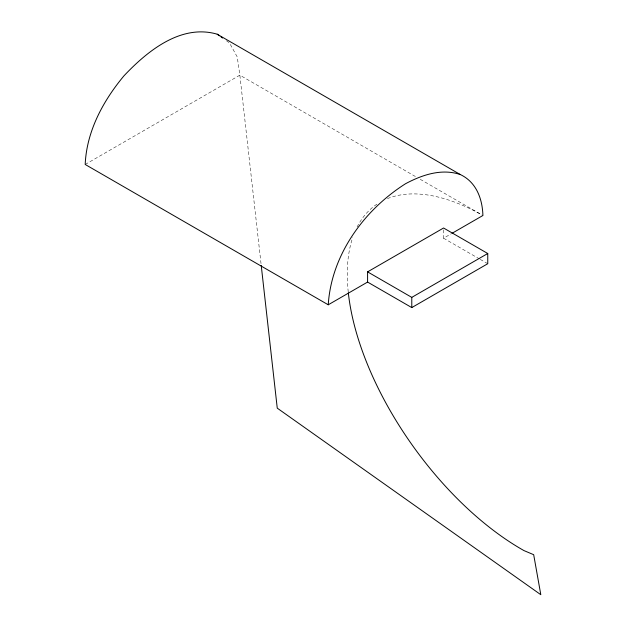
<?xml version="1.0" encoding="UTF-8"?>
<svg xmlns="http://www.w3.org/2000/svg" width="626" height="626" viewBox="0 0 626 626"><rect width="100%" height="100%" fill="white"/><g stroke="black" fill="none" stroke-linecap="round" stroke-linejoin="round"><path stroke-width="0.47" stroke-dasharray="3.13 2.35" d="M85.191 164.466L239.86 75.167L416.853 177.354M443.568 229.859L443.568 238.209L451.103 233.858M420.242 179.31L482.912 215.493M443.568 238.209L479.422 258.906M480.252 259.391L487.756 263.718M226.424 40.753L229.499 42.936L237.223 56.903L239.86 75.167L261.12 264.477M348.236 291.974A218.748 110.106 54.3 0 1 352.665 237.661M357.117 226.988A218.748 110.106 54.3 0 1 378.699 203.012M387.455 198.599A218.748 110.106 54.3 0 1 481.261 214.561"/><path stroke-width="0.94" d="M460.259 174.521L217.206 34.195C180.914 23.624 147.118 51.246 123.862 75.949C103.047 101.013 86.599 131.311 85.191 164.466L328.243 304.792C331.404 254.766 364.05 209.992 405.578 183.708C422.221 174.842 441.565 168.277 460.259 174.521C476.292 182.025 482.411 198.778 482.912 215.493L451.933 233.373M367.587 282.068L367.587 271.864L443.568 228.005L487.756 253.514L487.756 263.718L411.783 307.585L367.587 282.068L328.243 304.792M367.587 271.864L411.783 297.381L487.756 253.514M217.206 34.195L219.515 35.838M221.048 36.926L222.59 38.022M261.23 265.447L277.255 408.152L540.809 594.7L533.681 554.691L524.025 550.622A218.748 110.106 54.3 0 1 348.33 292.866M411.783 297.381L411.783 307.585"/></g></svg>
